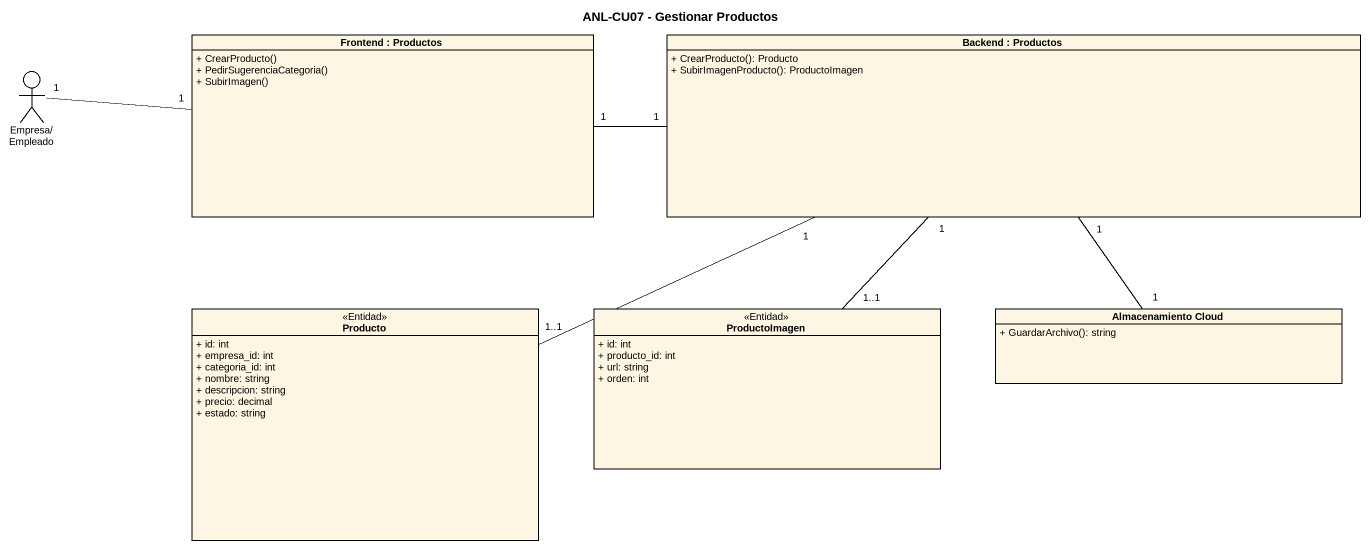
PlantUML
@startuml
title ANL-CU07 - Gestionar Productos
allowmixing
hide circle
hide empty members
skinparam classAttributeIconSize 0
class "Frontend : Productos" as Frontend_Productos {
  + CrearProducto()
  + PedirSugerenciaCategoria()
  + SubirImagen()
}
class "Backend : Productos" as Backend_Productos {
  + CrearProducto(): Producto
  + SubirImagenProducto(): ProductoImagen
}
actor "Empresa/Empleado" as Empresa_Empleado
class Producto <<Entidad>> {
  + id: int
  + empresa_id: int
  + categoria_id: int
  + nombre: string
  + descripcion: string
  + precio: decimal
  + estado: string
}
class ProductoImagen <<Entidad>> {
  + id: int
  + producto_id: int
  + url: string
  + orden: int
}
class "Almacenamiento Cloud" as Almacenamiento_Cloud {
  + GuardarArchivo(): string
}
Frontend_Productos "1" -right- "1" Backend_Productos
Backend_Productos "1" -left- "1..1" Producto
Backend_Productos "1" -- "1..1" ProductoImagen
Backend_Productos "1" -- "1" Almacenamiento_Cloud
Empresa_Empleado "1" -right- "1" Frontend_Productos
@enduml
